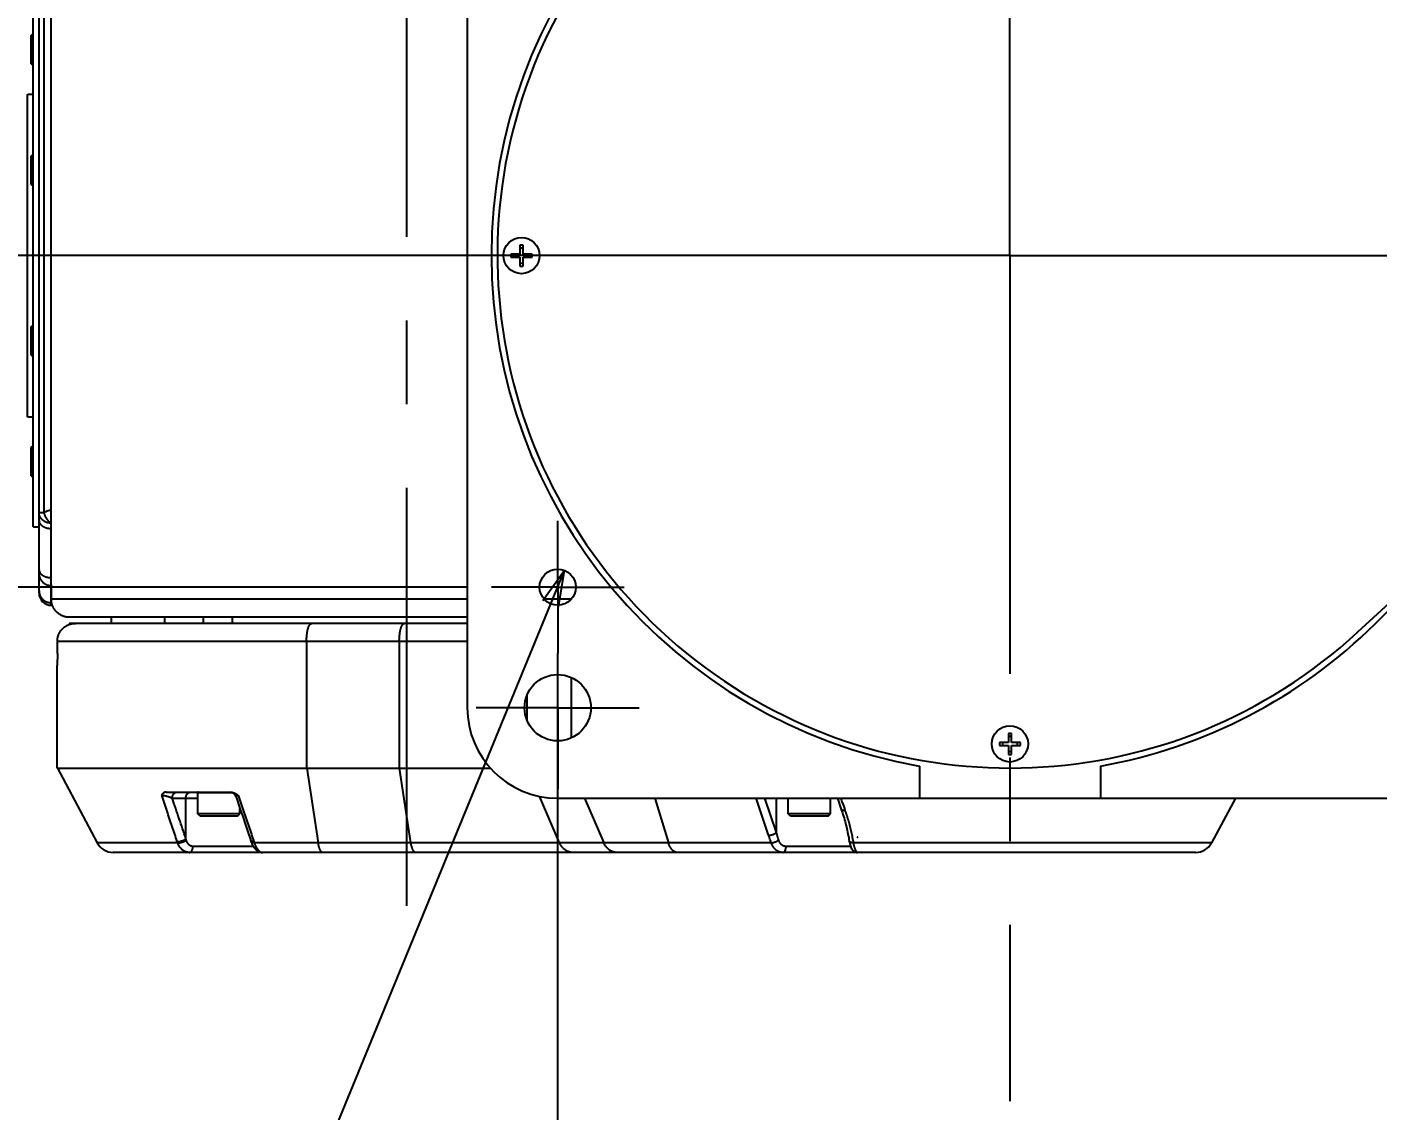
# Model space of a CAD drawing. Extents: x 0 to 3364, y 0 to 2376.
# Drawn here: x 1660.5 to 1884.6, y 272 to 451.8 of the extents above; entities that cross this region are included whole.
import ezdxf

# ---------------------------------------------------------------- set-up
doc = ezdxf.new("R2010")
doc.units = 0
doc.header["$LTSCALE"] = 185.02
doc.header["$PDMODE"] = 3
doc.header["$PDSIZE"] = 0.3125
doc.linetypes.add('CENTER', pattern=[0.6, 0.375, -0.075, 0.075, -0.075])
doc.layers.get('0').update_dxf_attribs({"linetype": 'CONTINUOUS'})
doc.layers.get('DEFPOINTS').update_dxf_attribs({"linetype": 'CONTINUOUS'})
doc.layers.add('95_ALL_DIM', color=7, linetype='CONTINUOUS')
doc.layers.add('DEFAULT_1', color=7, linetype='CENTER')
doc.styles.get("Standard").update_dxf_attribs({"font": 'txt', "width": 0.8})
doc.dimstyles.new('DIMSTYLE_1', dxfattribs={"dimtxt": 16, "dimasz": 6, "dimexe": 0.18, "dimexo": 0.0625, "dimgap": 0.09, "dimtad": 1, "dimdec": 3, "dimdsep": 46, "dimtxsty": 'Standard', "dimblk": 'OPEN', "dimblk1": 'OPEN', "dimblk2": 'OPEN', "dimcen": 0.09, "dimadec": 0, "dimazin": 0, "dimtp": 0.3, "dimtm": 0.3, "dimtfac": 1, "dimtdec": 3, "dimtofl": 0, "dimtmove": 0, "dimatfit": 3, "dimldrblk": 'OPEN', "dimfxl": 1, "dimtolj": 1, "dimarcsym": 0})
doc.dimstyles.new('DIMSTYLE_19', dxfattribs={"dimtxt": 16, "dimasz": 6, "dimexe": 0.18, "dimexo": 0.0625, "dimgap": 0.09, "dimtad": 1, "dimtih": 1, "dimtoh": 1, "dimdec": 3, "dimdsep": 46, "dimtxsty": 'Standard', "dimblk": 'OPEN', "dimblk1": 'OPEN', "dimblk2": 'OPEN', "dimcen": 0.09, "dimadec": 0, "dimazin": 0, "dimtp": 0.012, "dimtfac": 1, "dimtdec": 3, "dimtofl": 0, "dimtmove": 0, "dimatfit": 3, "dimldrblk": 'OPEN', "dimfxl": 1, "dimtolj": 1, "dimarcsym": 0})
doc.dimstyles.new('DIMSTYLE_7', dxfattribs={"dimtxt": 16, "dimasz": 6, "dimexe": 0.18, "dimexo": 0.0625, "dimgap": 0.09, "dimtad": 1, "dimdec": 3, "dimdsep": 46, "dimtxsty": 'Standard', "dimblk": 'OPEN', "dimblk1": 'OPEN', "dimblk2": 'OPEN', "dimcen": 0.09, "dimadec": 0, "dimazin": 0, "dimtol": 1, "dimtp": 0.05, "dimtm": 0.05, "dimtfac": 1, "dimtdec": 3, "dimtofl": 0, "dimtmove": 0, "dimatfit": 3, "dimldrblk": 'OPEN', "dimfxl": 1, "dimtolj": 1, "dimarcsym": 0})
doc.dimstyles.new('DIMSTYLE_8', dxfattribs={"dimtxt": 14, "dimasz": 6, "dimexe": 0.18, "dimexo": 0.0625, "dimgap": 0.09, "dimtad": 1, "dimdec": 3, "dimdsep": 46, "dimtxsty": 'Standard', "dimblk": 'OPEN', "dimblk1": 'OPEN', "dimblk2": 'OPEN', "dimcen": 0.09, "dimadec": 0, "dimazin": 0, "dimtol": 1, "dimtp": 0.05, "dimtm": 0.05, "dimtfac": 1, "dimtdec": 3, "dimtofl": 0, "dimtmove": 0, "dimatfit": 3, "dimldrblk": 'OPEN', "dimfxl": 1, "dimtolj": 1, "dimarcsym": 0})

# ---------------------------------------------------------------- blocks, each defined once
blk = doc.blocks.new('_OPEN')
at = {"color": 0, "linetype": 'ByBlock'}
for p, q in [((0, 0), (-1, 0.233)), ((-1, -0.233), (0, 0)), ((-1, 0), (0, 0))]:
    blk.add_line(p, q, dxfattribs=at)
blk = doc.blocks.new('*D42')
at = {"layer": '95_ALL_DIM', "color": 0, "transparency": 16777216}
for p, q in [((1748.52, 343.78), (1748.52, 234.66)), ((1823.52, 269.54), (1823.52, 234.66)), ((1754.52, 234.84), (1817.52, 234.84)), ((1823.52, 234.84), (2203.04, 234.84))]:
    blk.add_line(p, q, dxfattribs=at)
at = {"layer": 'DEFPOINTS', "color": 0, "transparency": 16777216}
for p in [(1748.52, 343.84), (1823.52, 269.6), (1748.52, 234.84)]:
    blk.add_point(p, dxfattribs=at)
at = {"layer": '95_ALL_DIM', "color": 0, "transparency": 16777216, "xscale": 6, "yscale": 6, "zscale": 6, "rotation": 180}
blk.add_blockref('_OPEN', (1748.52, 234.84), dxfattribs=at)
at = {"layer": '95_ALL_DIM', "color": 0, "transparency": 16777216, "xscale": 6, "yscale": 6, "zscale": 6}
blk.add_blockref('_OPEN', (1823.52, 234.84), dxfattribs=at)
at = {"layer": '95_ALL_DIM', "color": 0, "transparency": 16777216, "insert": (2016.28, 258.93), "char_height": 16, "attachment_point": 5}
blk.add_mtext('\\A1;75±0.05\\P(Tolerance is optimum for %%c6 H7)', dxfattribs=at)
blk = doc.blocks.new('*D43')
at = {"layer": '95_ALL_DIM', "color": 0, "transparency": 16777216}
for p, q in [((1358.02, 419.84), (1358.02, 425.84)), ((1819.46, 413.84), (1357.84, 413.84)), ((1733.46, 358.84), (1357.84, 358.84)), ((1358.02, 352.84), (1358.02, 346.84))]:
    blk.add_line(p, q, dxfattribs=at)
at = {"layer": 'DEFPOINTS', "color": 0, "transparency": 16777216}
for p in [(1358.02, 413.84), (1819.52, 413.84), (1733.52, 358.84)]:
    blk.add_point(p, dxfattribs=at)
at = {"layer": '95_ALL_DIM', "color": 0, "transparency": 16777216, "xscale": 6, "yscale": 6, "zscale": 6}
for p, rotation in [((1358.02, 413.84), 270), ((1358.02, 358.84), 90)]:
    blk.add_blockref('_OPEN', p, dxfattribs=dict(at, rotation=rotation))
at = {"layer": '95_ALL_DIM', "color": 0, "transparency": 16777216, "insert": (1350.93, 396.47), "char_height": 14, "attachment_point": 5, "rotation": 90}
blk.add_mtext('\\A1;55±0.05', dxfattribs=at)
blk = doc.blocks.new('*D45')
at = {"layer": '95_ALL_DIM', "color": 0, "transparency": 16777216}
for p, q in [((1731.46, 468.84), (1316.34, 468.84)), ((1316.52, 462.84), (1316.52, 364.84)), ((1733.46, 358.84), (1316.34, 358.84))]:
    blk.add_line(p, q, dxfattribs=at)
at = {"layer": 'DEFPOINTS', "color": 0, "transparency": 16777216}
for p in [(1731.52, 468.84), (1316.52, 358.84), (1733.52, 358.84)]:
    blk.add_point(p, dxfattribs=at)
at = {"layer": '95_ALL_DIM', "color": 0, "transparency": 16777216, "xscale": 6, "yscale": 6, "zscale": 6}
for p, rotation in [((1316.52, 468.84), 90), ((1316.52, 358.84), 270)]:
    blk.add_blockref('_OPEN', p, dxfattribs=dict(at, rotation=rotation))
at = {"layer": '95_ALL_DIM', "color": 0, "transparency": 16777216, "insert": (1308.43, 416.05), "char_height": 16, "attachment_point": 5, "rotation": 90}
blk.add_mtext('\\A1;110', dxfattribs=at)
blk = doc.blocks.new('*D77')
at = {"layer": '95_ALL_DIM', "color": 0, "transparency": 16777216}
for p, q in [((1702.55, 246.84), (1747.38, 356.07)), ((1617.89, 246.84), (1702.55, 246.84))]:
    blk.add_line(p, q, dxfattribs=at)
at = {"layer": 'DEFPOINTS', "color": 0, "transparency": 16777216}
for p in [(1749.66, 361.62), (1747.38, 356.07)]:
    blk.add_point(p, dxfattribs=at)
at = {"layer": '95_ALL_DIM', "color": 0, "transparency": 16777216, "xscale": 6, "yscale": 6, "zscale": 6, "rotation": 67.68281805425562}
blk.add_blockref('_OPEN', (1749.66, 361.62), dxfattribs=at)
at = {"layer": '95_ALL_DIM', "color": 0, "transparency": 16777216, "insert": (1641.36, 254.93), "char_height": 16, "attachment_point": 5}
blk.add_mtext('\\A1;%%c6H7', dxfattribs=at)

msp = doc.modelspace()

# ---------------------------------------------------------------- linework, layer by layer
for p, q in [((1733.5239, 488.8432), (1733.5239, 338.8432)), ((1664.5239, 355.8432), (1664.5239, 471.2581)), ((1662.5239, 357.8432), (1662.5239, 469.8432)), ((1661.5239, 368.8432), (1661.5239, 458.8432)), ((1663.3023, 456.4755), (1663.3023, 371.2109)), ((1661.2239, 450.3768), (1661.5239, 450.6768)), ((1661.2239, 445.6768), (1661.2239, 450.3768)), ((1661.2239, 445.6768), (1661.5239, 445.3768)), ((1660.5239, 440.5932), (1660.5239, 387.0932)), ((1661.2239, 430.3525), (1661.5239, 430.6525)), ((1661.2239, 425.6525), (1661.2239, 430.3525)), ((1661.2239, 425.6525), (1661.5239, 425.3525)), ((1742.7739, 415.5932), (1742.2739, 415.5932)), ((1742.2739, 415.5932), (1742.2739, 414.0932)), ((1742.7739, 414.0932), (1742.7739, 415.5932)), ((1742.2739, 414.0932), (1740.7739, 414.0932)), ((1740.7739, 414.0932), (1740.7739, 413.5932)), ((1740.7739, 413.5932), (1742.2739, 413.5932)), ((1742.2739, 413.5932), (1742.2739, 412.0932)), ((1744.2739, 414.0932), (1742.7739, 414.0932)), ((1742.7739, 413.5932), (1744.2739, 413.5932)), ((1742.7739, 412.0932), (1742.7739, 413.5932)), ((1744.2739, 413.5932), (1744.2739, 414.0932)), ((1742.2739, 412.0932), (1742.7739, 412.0932)), ((1661.2239, 402.0339), (1661.5239, 402.3339)), ((1661.2239, 397.3339), (1661.2239, 402.0339)), ((1884.0838, 352.7818), (1934.8339, 403.1151)), ((1661.2239, 397.3339), (1661.5239, 397.0339)), ((1661.2239, 382.0097), (1661.5239, 382.3097)), ((1661.2239, 377.3097), (1661.2239, 382.0097)), ((1661.2239, 377.3097), (1661.5239, 377.0097)), ((1662.5239, 371.2109), (1663.3023, 371.2109)), ((1881.2178, 351.422), (1903.1761, 371.7173)), ((1661.5239, 368.8432), (1662.5239, 368.8432)), ((1664.5365, 360.4292), (1664.5239, 360.4292)), ((1664.5572, 359.1146), (1664.5239, 359.1146)), ((1664.5578, 356.8432), (1664.5578, 358.8432)), ((1664.6144, 356.264), (1664.5239, 356.264)), ((1733.5239, 356.8432), (1664.5578, 356.8432)), ((1750.7598, 356.8432), (1746.288, 356.8432)), ((1664.7296, 355.8432), (1664.5239, 355.8432)), ((1733.5239, 353.8432), (1667.5239, 353.8432)), ((1667.5239, 352.8432), (1667.5239, 352.6588)), ((1733.5239, 352.8432), (1667.5239, 352.8432)), ((1674.5239, 352.8432), (1674.5239, 353.8432)), ((1683.3107, 353.8432), (1683.3107, 352.8432)), ((1689.7371, 353.8432), (1689.7371, 352.8432)), ((1694.5239, 353.8432), (1694.5239, 352.8432)), ((1733.5239, 349.8432), (1665.5584, 349.8432)), ((1665.5584, 347.8432), (1665.5584, 349.8432)), ((1706.8767, 349.8432), (1706.8767, 328.8432)), ((1722.2598, 349.8432), (1722.2598, 328.8432)), ((1665.5239, 328.8432), (1665.5239, 345.8432)), ((1750.7378, 343.8778), (1750.7378, 333.8087)), ((1743.4163, 340.8829), (1743.4163, 336.8035)), ((1823.7739, 334.5932), (1823.2739, 334.5932)), ((1823.2739, 334.5932), (1823.2739, 333.0932)), ((1823.7739, 333.0932), (1823.7739, 334.5932)), ((1823.2739, 333.0932), (1821.7739, 333.0932)), ((1821.7739, 333.0932), (1821.7739, 332.5932)), ((1821.7739, 332.5932), (1823.2739, 332.5932)), ((1823.2739, 332.5932), (1823.2739, 331.0932)), ((1825.2739, 333.0932), (1823.7739, 333.0932)), ((1823.7739, 332.5932), (1825.2739, 332.5932)), ((1823.7739, 331.0932), (1823.7739, 332.5932)), ((1825.2739, 332.5932), (1825.2739, 333.0932)), ((1823.2739, 331.0932), (1823.7739, 331.0932)), ((1665.5239, 328.8432), (1737.3439, 328.8432)), ((1665.5678, 328.8432), (1672.1655, 316.4348)), ((1706.9206, 328.8432), (1708.8143, 316.4348)), ((1724.1974, 316.4348), (1722.3037, 328.8432)), ((1808.5239, 329.1615), (1808.5239, 323.8432)), ((1838.5239, 329.1615), (1838.5239, 323.8432)), ((1683.5946, 324.8432), (1694.2567, 324.8432)), ((1684.6085, 323.8432), (1688.8331, 323.8432)), ((1686.867, 317.1235), (1686.867, 323.8432)), ((1694.6476, 324.7432), (1688.8331, 324.7432)), ((1688.8331, 321.2432), (1688.8331, 324.7432)), ((1748.8435, 316.4348), (1745.4952, 324.1525)), ((1748.5239, 323.8432), (1898.5239, 323.8432)), ((1752.9509, 323.8432), (1756.165, 316.4348)), ((1764.6416, 323.8432), (1766.8829, 316.4348)), ((1783.5047, 317.6828), (1781.4535, 323.8432)), ((1784.7879, 318.1523), (1782.8931, 323.8432)), ((1784.7879, 318.1523), (1784.7879, 323.8432)), ((1786.754, 321.2432), (1786.754, 323.8432)), ((1793.754, 321.2432), (1793.754, 323.8432)), ((1794.9062, 323.8432), (1795.5561, 321.9661)), ((1860.9093, 323.8432), (1856.9701, 316.4348)), ((1695.8331, 321.2432), (1688.8331, 321.2432)), ((1689.2331, 320.8432), (1688.8331, 321.2432)), ((1695.4331, 320.8432), (1689.2331, 320.8432)), ((1695.4331, 320.8432), (1695.8331, 321.2432)), ((1695.8331, 321.2432), (1695.8331, 322.1569)), ((1793.754, 321.2432), (1786.754, 321.2432)), ((1787.154, 320.8432), (1786.754, 321.2432)), ((1793.354, 320.8432), (1787.154, 320.8432)), ((1793.354, 320.8432), (1793.754, 321.2432)), ((1685.5067, 316.4348), (1672.1655, 316.4348)), ((1697.6322, 316.8047), (1697.7173, 316.5494)), ((1783.9432, 316.4348), (1698.2176, 316.4348)), ((1856.9701, 316.4348), (1797.5409, 316.4348)), ((1798.2766, 317.3432), (1798.1972, 317.3432)), ((1798.2643, 317.3937), (1798.2643, 317.3432)), ((1854.3213, 314.8432), (1674.8143, 314.8432)), ((1698.0497, 315.8432), (1688.0413, 315.8432)), ((1797.1019, 315.8432), (1786.3992, 315.8432))]:
    msp.add_line(p, q)
for points in [[(1695.1598, 324.1615), (1695.3531, 323.5858), (1695.9464, 321.8194)], [(1695.9464, 321.8194), (1696.2375, 320.9532), (1696.8083, 319.2547)], [(1795.5561, 321.9661), (1795.6473, 321.6992), (1795.7407, 321.4169), (1795.8317, 321.1333), (1795.9202, 320.8483), (1796.0061, 320.5619), (1796.0895, 320.2743), (1796.1703, 319.9854), (1796.2485, 319.6952), (1796.3241, 319.4038), (1796.397, 319.1111), (1796.4673, 318.8173), (1796.5349, 318.5224), (1796.5998, 318.2263), (1796.6619, 317.9291), (1796.7213, 317.6308), (1796.7778, 317.3315), (1796.8315, 317.0311)], [(1696.8083, 319.2547), (1697.0882, 318.4224), (1697.6322, 316.8047)], [(1697.7173, 316.5494), (1697.737, 316.4935), (1697.7574, 316.438), (1697.7787, 316.3832), (1697.8007, 316.3289), (1697.8236, 316.2752), (1697.8472, 316.2222), (1697.8716, 316.1697), (1697.8967, 316.1178), (1697.9227, 316.0665), (1697.9494, 316.0159), (1697.9769, 315.966), (1698.0052, 315.9167), (1698.0342, 315.868), (1698.0641, 315.8201), (1698.0947, 315.7729), (1698.1262, 315.7264), (1698.1585, 315.6806), (1698.1917, 315.6354), (1698.2257, 315.5911), (1698.2603, 315.5478), (1698.2954, 315.5058), (1698.3312, 315.4648), (1698.3671, 315.4254), (1698.4031, 315.3877), (1698.4393, 315.3515), (1698.4756, 315.3167), (1698.512, 315.2833), (1698.5486, 315.2513), (1698.5854, 315.2206), (1698.6224, 315.1912), (1698.6595, 315.1631), (1698.6968, 315.1362), (1698.7344, 315.1106), (1698.7721, 315.0862), (1698.81, 315.063), (1698.848, 315.041), (1698.8861, 315.0203), (1698.9242, 315.0007), (1698.9623, 314.9824), (1699.0005, 314.9654), (1699.0385, 314.9495), (1699.0765, 314.9348), (1699.1143, 314.9213), (1699.1519, 314.909), (1699.1893, 314.8978), (1699.2265, 314.8878), (1699.2636, 314.8788), (1699.3006, 314.8708), (1699.3374, 314.8639), (1699.3742, 314.858), (1699.4108, 314.8531), (1699.4474, 314.8492), (1699.484, 314.8463), (1699.5206, 314.8443), (1699.5572, 314.8433), (1699.5756, 314.8432)], [(1796.8315, 317.0311), (1796.8865, 316.7044), (1796.8952, 316.6547), (1796.904, 316.6063), (1796.9129, 316.5594), (1796.9219, 316.5138), (1796.931, 316.4695), (1796.9402, 316.4265), (1796.9494, 316.3848), (1796.9587, 316.3443), (1796.968, 316.3049), (1796.9773, 316.2668), (1796.9866, 316.2297), (1796.9959, 316.1937), (1797.0052, 316.1588), (1797.0144, 316.1249), (1797.0236, 316.0919), (1797.0328, 316.0599), (1797.042, 316.0289), (1797.0511, 315.9987), (1797.0602, 315.9694), (1797.0692, 315.9409), (1797.0782, 315.9133), (1797.0871, 315.8864), (1797.0959, 315.8604), (1797.1047, 315.835), (1797.1134, 315.8104), (1797.1221, 315.7865), (1797.1307, 315.7633), (1797.1393, 315.7407), (1797.1478, 315.7188), (1797.1562, 315.6974), (1797.1646, 315.6766), (1797.1729, 315.6565), (1797.1812, 315.6368), (1797.1895, 315.6177), (1797.1977, 315.599), (1797.2059, 315.5809), (1797.214, 315.5632), (1797.2222, 315.5458), (1797.2303, 315.5289), (1797.2385, 315.5123), (1797.2467, 315.496), (1797.255, 315.48), (1797.2633, 315.4642), (1797.2717, 315.4487), (1797.2802, 315.4334), (1797.2888, 315.4182), (1797.2975, 315.4033), (1797.3063, 315.3885), (1797.3153, 315.3739), (1797.3243, 315.3595), (1797.3335, 315.3453), (1797.3429, 315.3311), (1797.3524, 315.3172), (1797.3621, 315.3034), (1797.3719, 315.2897), (1797.3819, 315.2762), (1797.3921, 315.2628), (1797.4025, 315.2495), (1797.4132, 315.2362), (1797.4242, 315.223), (1797.4354, 315.2099), (1797.4471, 315.1966), (1797.4592, 315.1833), (1797.4719, 315.1698), (1797.4852, 315.1561), (1797.4993, 315.1421), (1797.514, 315.1279), (1797.5295, 315.1137), (1797.5457, 315.0993), (1797.5627, 315.0848), (1797.5804, 315.0704), (1797.5987, 315.056), (1797.6179, 315.0417), (1797.6376, 315.0277), (1797.658, 315.0139), (1797.6791, 315.0003), (1797.7007, 314.9871), (1797.7229, 314.9744), (1797.7456, 314.962), (1797.7688, 314.9501), (1797.7925, 314.9387), (1797.8167, 314.9279), (1797.8413, 314.9176), (1797.8663, 314.9079), (1797.8917, 314.8987), (1797.9174, 314.8903), (1797.9435, 314.8825), (1797.9698, 314.8753), (1797.9963, 314.8689), (1798.023, 314.8632), (1798.0499, 314.8581), (1798.0769, 314.8538), (1798.1041, 314.8503), (1798.1313, 314.8474), (1798.1585, 314.8453), (1798.1857, 314.8439), (1798.2128, 314.8433), (1798.2235, 314.8432)]]:
    msp.add_lwpolyline(points)
for centre, radius in [((1742.5239, 413.8432), 3), ((1748.5239, 358.8432), 3), ((1748.5239, 338.8432), 5.5), ((1823.5239, 332.8432), 3)]:
    msp.add_circle(centre, radius)
for centre, radius, start, end in [((1823.5239, 413.8432), 86, 100.044826, 259.955174), ((1823.5239, 413.8432), 85, 71.253809, 312.746191), ((1661.0239, 439.5932), 1, 60, 120), ((1742.5239, 413.8432), 1.25, 78.462567, 101.537433), ((1742.5239, 413.8432), 1.25, 168.462193, 191.537807), ((1742.5239, 413.8432), 1.25, 258.462567, 281.537433), ((1742.5239, 413.8432), 1.25, 348.462193, 11.537807), ((1661.0239, 388.0932), 1, 240, 300), ((1664.5239, 357.8432), 2, 180, 270), ((1823.5239, 413.8432), 86, 280.044826, 314.763762), ((1748.5239, 338.8432), 15, 180, 270), ((1823.5239, 332.8432), 1.25, 78.462567, 101.537433), ((1823.5239, 332.8432), 1.25, 168.462193, 191.537807), ((1823.5239, 332.8432), 1.25, 258.462567, 281.537433), ((1823.5239, 332.8432), 1.25, 348.462193, 11.537807), ((1688.9331, 324.7432), 0.1, 90, 180), ((1694.2118, 323.8432), 1, 18.561396, 88.478238), ((1674.8143, 317.8432), 3, 208, 270), ((1854.3213, 317.8432), 3, 270, 332)]:
    msp.add_arc(centre, radius, start, end)
for points, start_tangent, end_tangent in [([(1664.5239, 369.4662), (1664.3931, 369.4699), (1664.2629, 369.4811), (1664.1337, 369.4997), (1664.0063, 369.5256), (1663.881, 369.5588), (1663.7585, 369.599), (1663.6393, 369.6461), (1663.5239, 369.6999), (1663.4128, 369.7602), (1663.3064, 369.8267), (1663.2052, 369.8991), (1663.1097, 369.9772), (1663.0202, 370.0605), (1662.9372, 370.1488), (1662.861, 370.2416), (1662.7919, 370.3385), (1662.7302, 370.4392), (1662.6761, 370.5432), (1662.63, 370.6501), (1662.5921, 370.7593), (1662.5623, 370.8705), (1662.541, 370.9832), (1662.5282, 371.0968), (1662.5239, 371.2109)], (-1, 0), (0, 1)), ([(1662.5239, 369.89), (1662.5282, 369.8047), (1662.541, 369.7198), (1662.5623, 369.6356), (1662.5921, 369.5524), (1662.63, 369.4707), (1662.6761, 369.3909), (1662.7302, 369.3131), (1662.7919, 369.2378), (1662.861, 369.1653), (1662.9372, 369.096), (1663.0202, 369.03), (1663.1097, 368.9677), (1663.2052, 368.9093), (1663.3064, 368.8552), (1663.4128, 368.8054), (1663.5239, 368.7604), (1663.6393, 368.7201), (1663.7585, 368.6849), (1663.881, 368.6548), (1664.0063, 368.63), (1664.1337, 368.6107), (1664.2629, 368.5968), (1664.3931, 368.5884), (1664.5239, 368.5856)], (0, -1), (1, 0)), ([(1664.5239, 371.6368), (1664.4196, 371.6079), (1664.0315, 371.4886), (1663.6588, 371.3558), (1663.3023, 371.2109)], (-0.96510632, -0.26185836), (-0.91790706, -0.39679545)), ([(1663.3023, 371.2109), (1663.3406, 371.0804), (1663.3845, 370.9505), (1663.4338, 370.8219), (1663.4883, 370.6951), (1663.5478, 370.5708), (1663.6119, 370.4495), (1663.6804, 370.3318), (1663.7528, 370.2184), (1663.829, 370.1096), (1663.9084, 370.0061), (1663.9908, 369.9084), (1664.0757, 369.8168), (1664.1628, 369.7319), (1664.2515, 369.654), (1664.3416, 369.5836), (1664.4325, 369.5208), (1664.5239, 369.4662)], (0.26157402, -0.96518342), (0.87517338, -0.48380941)), ([(1662.5239, 361.7337), (1662.5282, 361.6483), (1662.541, 361.5634), (1662.5623, 361.4792), (1662.5921, 361.396), (1662.63, 361.3144), (1662.6761, 361.2345), (1662.7302, 361.1567), (1662.7919, 361.0814), (1662.861, 361.009), (1662.9372, 360.9396), (1663.0202, 360.8736), (1663.1097, 360.8113), (1663.2052, 360.7529), (1663.3064, 360.6988), (1663.4128, 360.6491), (1663.5239, 360.604), (1663.6393, 360.5637), (1663.7585, 360.5285), (1663.881, 360.4984), (1664.0063, 360.4737), (1664.1337, 360.4543), (1664.2629, 360.4404), (1664.3931, 360.432), (1664.5239, 360.4292)], (0, -1), (1, 0)), ([(1662.5239, 361.0764), (1662.5282, 360.9481), (1662.541, 360.8203), (1662.5623, 360.6936), (1662.5921, 360.5686), (1662.63, 360.4458), (1662.6761, 360.3256), (1662.7302, 360.2087), (1662.7919, 360.0955), (1662.861, 359.9865), (1662.9372, 359.8821), (1663.0202, 359.7829), (1663.1097, 359.6892), (1663.2052, 359.6014), (1663.3064, 359.52), (1663.4128, 359.4452), (1663.5239, 359.3774), (1663.6393, 359.3169), (1663.7585, 359.2639), (1663.881, 359.2187), (1664.0063, 359.1815), (1664.1337, 359.1523), (1664.2629, 359.1314), (1664.3931, 359.1188), (1664.5239, 359.1146)], (0, -1), (1, 0)), ([(1662.5239, 358.2258), (1662.5282, 358.0975), (1662.541, 357.9697), (1662.5623, 357.8431), (1662.5921, 357.7181), (1662.63, 357.5952), (1662.6761, 357.4751), (1662.7302, 357.3581), (1662.7919, 357.2449), (1662.861, 357.1359), (1662.9372, 357.0316), (1663.0202, 356.9323), (1663.1097, 356.8386), (1663.2052, 356.7509), (1663.3064, 356.6694), (1663.4128, 356.5947), (1663.5239, 356.5269), (1663.6393, 356.4664), (1663.7585, 356.4134), (1663.881, 356.3682), (1664.0063, 356.3309), (1664.1337, 356.3017), (1664.2629, 356.2808), (1664.3931, 356.2682), (1664.5239, 356.264)], (0, -1), (1, 0)), ([(1667.5239, 353.8434), (1667.3626, 353.8497), (1667.2015, 353.8646), (1667.0416, 353.8882), (1666.8834, 353.9203), (1666.7272, 353.9609), (1666.5735, 354.0097), (1666.4226, 354.0668), (1666.275, 354.1318), (1666.1311, 354.2047), (1665.9913, 354.2852), (1665.8561, 354.3731), (1665.7258, 354.4681), (1665.6008, 354.5699), (1665.4815, 354.6784), (1665.3682, 354.793), (1665.2611, 354.9136), (1665.1608, 355.0397), (1665.0673, 355.1711), (1664.9811, 355.3072), (1664.9023, 355.4479), (1664.8311, 355.5924), (1664.7679, 355.7407), (1664.7127, 355.8921), (1664.6657, 356.0462), (1664.627, 356.2026), (1664.5968, 356.3611), (1664.5752, 356.5211), (1664.5621, 356.6821), (1664.5578, 356.8432)], (-0.99992927, 0.01189339), (0, 1)), ([(1665.5584, 349.8432), (1665.5634, 350.0171), (1665.5786, 350.1904), (1665.6037, 350.3625), (1665.6388, 350.533), (1665.6837, 350.701), (1665.7383, 350.8663), (1665.8024, 351.028), (1665.8758, 351.1858), (1665.9582, 351.3391), (1666.0494, 351.4874), (1666.149, 351.6301), (1666.2567, 351.7668), (1666.3722, 351.8971), (1666.495, 352.0204), (1666.6249, 352.1365), (1666.7612, 352.2447), (1666.9036, 352.345), (1667.0516, 352.4368), (1667.2046, 352.5199), (1667.3623, 352.594), (1667.5239, 352.6588)], (0, 1), (0.93858779, 0.34504053)), ([(1667.5239, 352.6588), (1667.6671, 352.7073), (1667.8124, 352.7486), (1667.9597, 352.7826), (1668.1085, 352.8091), (1668.2584, 352.828), (1668.4092, 352.8394), (1668.5603, 352.8432)], (0.93858779, 0.34504053), (1, 0)), ([(1706.8767, 349.8432), (1706.8782, 350.0177), (1706.8825, 350.1915), (1706.8898, 350.3642), (1706.8999, 350.5351), (1706.9129, 350.7036), (1706.9286, 350.8693), (1706.9471, 351.0315), (1706.9683, 351.1896), (1706.9921, 351.3432), (1707.0184, 351.4918), (1707.0471, 351.6347), (1707.0782, 351.7716), (1707.1114, 351.9019), (1707.1469, 352.0253), (1707.1843, 352.1414), (1707.2236, 352.2496), (1707.2646, 352.3497), (1707.3072, 352.4413), (1707.3513, 352.5241), (1707.3967, 352.5979), (1707.4433, 352.6623), (1707.4908, 352.7172), (1707.5392, 352.7624), (1707.5882, 352.7976), (1707.6378, 352.8229), (1707.6877, 352.8381), (1707.7378, 352.8432)], (0, 1), (1, 0)), ([(1722.2598, 349.8432), (1722.2613, 350.0177), (1722.2657, 350.1915), (1722.2729, 350.3642), (1722.283, 350.5351), (1722.296, 350.7036), (1722.3118, 350.8693), (1722.3303, 351.0315), (1722.3514, 351.1896), (1722.3752, 351.3432), (1722.4015, 351.4918), (1722.4302, 351.6347), (1722.4613, 351.7716), (1722.4946, 351.9019), (1722.53, 352.0253), (1722.5674, 352.1414), (1722.6067, 352.2496), (1722.6477, 352.3497), (1722.6904, 352.4413), (1722.7345, 352.5241), (1722.7798, 352.5979), (1722.8264, 352.6623), (1722.8739, 352.7172), (1722.9223, 352.7624), (1722.9714, 352.7976), (1723.0209, 352.8229), (1723.0708, 352.8381), (1723.1209, 352.8432)], (0, 1), (1, 0)), ([(1683.5946, 324.8432), (1683.5163, 324.8398), (1683.4402, 324.8295), (1683.3669, 324.8123), (1683.2963, 324.7879), (1683.2291, 324.7564), (1683.1656, 324.7177), (1683.106, 324.6717), (1683.05, 324.6177), (1682.9978, 324.5555), (1682.9498, 324.4846), (1682.9059, 324.4041), (1682.8657, 324.3132)], (-1, 0), (-0.36489671, -0.93104801)), ([(1685.4325, 316.6541), (1684.5982, 319.1425), (1683.743, 321.6942), (1682.8657, 324.3132)], (-0.31797668, 0.94809853), (-0.31756576, 0.94823625)), ([(1682.8659, 324.3127), (1682.907, 324.3155), (1682.9515, 324.3166), (1682.9994, 324.3161), (1683.0506, 324.3138), (1683.1049, 324.3098), (1683.1623, 324.304), (1683.2225, 324.2964), (1683.2855, 324.2871), (1683.3511, 324.2759), (1683.4191, 324.263), (1683.4894, 324.2482), (1683.5617, 324.2317), (1683.6358, 324.2134), (1683.7116, 324.1933), (1683.7886, 324.1714), (1683.8667, 324.1479), (1683.9453, 324.1227), (1684.0242, 324.0961), (1684.1029, 324.0679), (1684.181, 324.0385), (1684.2579, 324.0078), (1684.3333, 323.9762), (1684.4064, 323.9437), (1684.477, 323.9106), (1684.5445, 323.877), (1684.6085, 323.8432)], (0.99572666, 0.09234939), (0.87793051, -0.47878807)), ([(1684.6085, 323.8432), (1684.6112, 323.9258), (1684.6192, 324.0078), (1684.6324, 324.0887), (1684.6508, 324.1679), (1684.6743, 324.2449), (1684.7026, 324.3192), (1684.7357, 324.3902), (1684.7732, 324.4574), (1684.8149, 324.5205), (1684.8605, 324.5789), (1684.9098, 324.6324), (1684.9623, 324.6804), (1685.0177, 324.7227), (1685.0757, 324.759), (1685.1358, 324.789), (1685.1977, 324.8126), (1685.2608, 324.8296), (1685.3249, 324.8398), (1685.3894, 324.8432)], (0, 1), (1, 0)), ([(1686.867, 317.1235), (1685.7561, 320.4273), (1684.6085, 323.8432)], (-0.31882635, 0.94781315), (-0.31835996, 0.9479699)), ([(1686.867, 323.8432), (1686.8696, 323.9258), (1686.8776, 324.0078), (1686.8909, 324.0887), (1686.9093, 324.1679), (1686.9328, 324.2449), (1686.9611, 324.3192), (1686.9941, 324.3902), (1687.0316, 324.4574), (1687.0733, 324.5205), (1687.119, 324.5789), (1687.1682, 324.6324), (1687.2208, 324.6804), (1687.2762, 324.7227), (1687.3342, 324.759), (1687.3943, 324.789), (1687.4562, 324.8126), (1687.5193, 324.8296), (1687.5834, 324.8398), (1687.6479, 324.8432)], (0, 1), (1, 0)), ([(1694.2567, 324.8432), (1694.3549, 324.8398), (1694.4558, 324.8295), (1694.5588, 324.8122), (1694.6639, 324.7879), (1694.7707, 324.7564), (1694.8786, 324.7177), (1694.9874, 324.6717), (1695.0977, 324.618), (1695.2099, 324.5559), (1695.3245, 324.4847), (1695.4416, 324.4038), (1695.5614, 324.3127)], (1, 0.00000085), (0.78308781, -0.62191115)), ([(1695.1598, 324.1615), (1695.1569, 324.1714), (1695.1538, 324.1933), (1695.1559, 324.2134), (1695.1628, 324.2317), (1695.1744, 324.2482), (1695.1906, 324.263), (1695.2111, 324.2759), (1695.2359, 324.2871), (1695.2646, 324.2964), (1695.2971, 324.304), (1695.3332, 324.3098), (1695.3727, 324.3138), (1695.4155, 324.3161), (1695.4614, 324.3166), (1695.5101, 324.3155), (1695.5614, 324.3127)], (-0.3182903, 0.94799329), (0.99762922, -0.06881823)), ([(1695.5614, 324.3127), (1696.4439, 321.694), (1697.3044, 319.1425), (1698.1443, 316.6541)], (0.31923521, -0.94767551), (0.31992428, -0.94744311)), ([(1795.4643, 323.8432), (1795.7382, 323.0578), (1796.1689, 321.8241)], (0.3291357, -0.94428263), (0.3298469, -0.94403444)), ([(1796.1689, 321.8241), (1796.096, 321.8156), (1796.0259, 321.8104), (1795.9591, 321.8085), (1795.896, 321.8099), (1795.8371, 321.8147), (1795.7827, 321.8228), (1795.7333, 321.8341), (1795.6891, 321.8485), (1795.6505, 321.8661), (1795.6178, 321.8865), (1795.5912, 321.9098), (1795.5708, 321.9357), (1795.5568, 321.9641), (1795.5561, 321.9661)], (-0.99077838, -0.13549246), (-0.32725873, 0.94493477)), ([(1796.1689, 321.8241), (1796.458, 320.957), (1796.7253, 320.0712), (1796.969, 319.1707), (1797.1875, 318.2594), (1797.3788, 317.344), (1797.5409, 316.4348)], (0.32984717, -0.94403434), (0.16093269, -0.98696538)), ([(1783.5047, 317.6828), (1783.5746, 317.6869), (1783.6475, 317.6942), (1783.7229, 317.7048), (1783.8004, 317.7185), (1783.8793, 317.7352), (1783.9591, 317.7549), (1784.0392, 317.7774), (1784.1191, 317.8025), (1784.1982, 317.83), (1784.276, 317.8599), (1784.3519, 317.8918), (1784.4253, 317.9255), (1784.4959, 317.9608), (1784.5629, 317.9974), (1784.6261, 318.0352), (1784.6849, 318.0738), (1784.739, 318.1129), (1784.7879, 318.1523)], (0.9993723, 0.03542615), (0.76073366, 0.64906417)), ([(1785.1716, 316.9043), (1785.0393, 317.32), (1784.9114, 317.736), (1784.7879, 318.1523)], (-0.30796568, 0.95139747), (-0.27971031, 0.96008445)), ([(1685.4325, 316.6541), (1685.4914, 316.6502), (1685.5542, 316.6495), (1685.6205, 316.652), (1685.6899, 316.6576), (1685.7619, 316.6663), (1685.8361, 316.678), (1685.912, 316.6926), (1685.989, 316.7102), (1686.0666, 316.7304), (1686.1444, 316.7533), (1686.2218, 316.7786), (1686.2982, 316.8062), (1686.3733, 316.836), (1686.4465, 316.8676), (1686.5173, 316.9009), (1686.5852, 316.9357), (1686.6498, 316.9718), (1686.7107, 317.0088), (1686.7674, 317.0466), (1686.8196, 317.0849), (1686.867, 317.1235)], (0.99552205, -0.0945296), (0.75744468, 0.65289934)), ([(1685.5067, 316.4348), (1685.4818, 316.508), (1685.4571, 316.5811), (1685.4325, 316.6541)], (-0.32265221, 0.94651759), (-0.31797667, 0.94809854)), ([(1685.5067, 316.4348), (1685.5679, 316.4314), (1685.6334, 316.4314), (1685.7027, 316.4348), (1685.7753, 316.4416), (1685.8506, 316.4517), (1685.9282, 316.4651), (1686.0075, 316.4817), (1686.0879, 316.5013), (1686.1688, 316.5238), (1686.2496, 316.549), (1686.3298, 316.5768), (1686.4088, 316.607), (1686.4859, 316.6393), (1686.5608, 316.6735), (1686.6327, 316.7093), (1686.7013, 316.7466), (1686.7659, 316.785), (1686.8262, 316.8243), (1686.8817, 316.8641), (1686.932, 316.9043)], (0.99627586, -0.08622305), (0.76396574, 0.6452568)), ([(1687.4281, 314.8432), (1687.2898, 314.8486), (1687.1531, 314.8646), (1687.0185, 314.8914), (1686.8865, 314.9286), (1686.7575, 314.9764), (1686.6318, 315.0344), (1686.5099, 315.1026), (1686.392, 315.1808), (1686.2786, 315.2686), (1686.1699, 315.3659), (1686.0663, 315.4723), (1685.9681, 315.5874), (1685.8757, 315.7108), (1685.7891, 315.842), (1685.7088, 315.9806), (1685.6348, 316.126), (1685.5674, 316.2776), (1685.5067, 316.4348)], (-1, 0.00000388), (-0.33746302, 0.94133879)), ([(1686.932, 316.9043), (1686.9102, 316.9775), (1686.8885, 317.0506), (1686.867, 317.1235)], (-0.2865277, 0.95807196), (-0.28235678, 0.95930946)), ([(1688.0413, 315.8432), (1687.9589, 315.8468), (1687.878, 315.8575), (1687.7986, 315.8753), (1687.7211, 315.9002), (1687.6456, 315.932), (1687.5724, 315.9707), (1687.5017, 316.0161), (1687.4336, 316.0682), (1687.3684, 316.1268), (1687.3061, 316.1917), (1687.2471, 316.2626), (1687.1913, 316.3393), (1687.1389, 316.4216), (1687.0901, 316.5091), (1687.0449, 316.6015), (1687.0035, 316.6984), (1686.9658, 316.7995), (1686.932, 316.9043)], (-1, 0.00000613), (-0.28652845, 0.95807173)), ([(1698.1443, 316.6541), (1698.0766, 316.6502), (1698.0122, 316.6495), (1697.9516, 316.652), (1697.8951, 316.6576), (1697.8432, 316.6663), (1697.7962, 316.678), (1697.7544, 316.6926), (1697.7181, 316.7102), (1697.6874, 316.7304), (1697.6627, 316.7533), (1697.6441, 316.7786), (1697.6322, 316.8047)], (-0.99698637, -0.07757697), (-0.31898165, 0.94776089)), ([(1698.2176, 316.4348), (1698.1469, 316.4314), (1698.0798, 316.4314), (1698.0169, 316.4348), (1697.9585, 316.4416), (1697.9052, 316.4517), (1697.8573, 316.4651), (1697.8151, 316.4817), (1697.7789, 316.5013), (1697.749, 316.5238), (1697.7256, 316.549), (1697.7089, 316.5768), (1697.7032, 316.5914)], (-0.99752389, -0.07032848), (-0.31286942, 0.94979615)), ([(1698.1443, 316.6541), (1698.1688, 316.5811), (1698.1933, 316.508), (1698.2176, 316.4348)], (0.31992427, -0.94744312), (0.31388833, -0.94945991)), ([(1698.2176, 316.4348), (1698.2693, 316.2776), (1698.326, 316.126), (1698.3873, 315.9806), (1698.4527, 315.842), (1698.522, 315.7108), (1698.5946, 315.5874), (1698.6701, 315.4723), (1698.7482, 315.3659), (1698.8282, 315.2686), (1698.91, 315.1808), (1698.9929, 315.1026), (1699.0766, 315.0344), (1699.1608, 314.9764), (1699.245, 314.9286), (1699.3289, 314.8913), (1699.4122, 314.8646), (1699.4945, 314.8486), (1699.5756, 314.8432)], (0.29418472, -0.95574858), (1, -0.00000224)), ([(1709.5746, 314.8432), (1709.5228, 314.8486), (1709.4713, 314.8649), (1709.4201, 314.8919), (1709.3695, 314.9295), (1709.3196, 314.9777), (1709.2707, 315.0363), (1709.2228, 315.105), (1709.1762, 315.1835), (1709.1311, 315.2717), (1709.0875, 315.3692), (1709.0457, 315.4756), (1709.0059, 315.5906), (1708.9681, 315.7137), (1708.9324, 315.8445), (1708.8991, 315.9825), (1708.8683, 316.1273), (1708.8399, 316.2782), (1708.8143, 316.4348)], (-1, 0), (-0.1508649, 0.98855439)), ([(1724.9577, 314.8432), (1724.906, 314.8486), (1724.8544, 314.8649), (1724.8032, 314.8919), (1724.7526, 314.9295), (1724.7027, 314.9777), (1724.6538, 315.0363), (1724.6059, 315.105), (1724.5594, 315.1835), (1724.5142, 315.2717), (1724.4707, 315.3692), (1724.4289, 315.4756), (1724.389, 315.5906), (1724.3512, 315.7137), (1724.3156, 315.8445), (1724.2823, 315.9825), (1724.2514, 316.1273), (1724.2231, 316.2782), (1724.1974, 316.4348)], (-1, 0), (-0.1508649, 0.98855439)), ([(1751.0048, 314.8432), (1750.8577, 314.8486), (1750.7112, 314.8649), (1750.5657, 314.8919), (1750.4218, 314.9295), (1750.28, 314.9777), (1750.1409, 315.0363), (1750.0048, 315.105), (1749.8724, 315.1835), (1749.744, 315.2717), (1749.6203, 315.3692), (1749.5015, 315.4756), (1749.3881, 315.5906), (1749.2806, 315.7137), (1749.1793, 315.8445), (1749.0847, 315.9825), (1748.9969, 316.1273), (1748.9164, 316.2782), (1748.8435, 316.4348)], (-1, 0), (-0.39799798, 0.91738629)), ([(1758.3262, 314.8432), (1758.1792, 314.8486), (1758.0326, 314.8649), (1757.8872, 314.8919), (1757.7433, 314.9295), (1757.6015, 314.9777), (1757.4623, 315.0363), (1757.3263, 315.105), (1757.1939, 315.1835), (1757.0655, 315.2717), (1756.9418, 315.3692), (1756.823, 315.4756), (1756.7096, 315.5906), (1756.6021, 315.7137), (1756.5008, 315.8445), (1756.4062, 315.9825), (1756.3184, 316.1273), (1756.2379, 316.2782), (1756.165, 316.4348)], (-1, 0), (-0.39799798, 0.91738629)), ([(1768.3901, 314.8432), (1768.2875, 314.8486), (1768.1854, 314.8649), (1768.0839, 314.8919), (1767.9836, 314.9295), (1767.8847, 314.9777), (1767.7877, 315.0363), (1767.6928, 315.105), (1767.6004, 315.1835), (1767.5109, 315.2717), (1767.4246, 315.3692), (1767.3418, 315.4756), (1767.2628, 315.5906), (1767.1878, 315.7137), (1767.1172, 315.8445), (1767.0511, 315.9825), (1766.9899, 316.1273), (1766.9338, 316.2782), (1766.8829, 316.4348)], (-1, 0), (-0.28957421, 0.95715556)), ([(1783.9432, 316.4348), (1783.792, 316.8506), (1783.6458, 317.2666), (1783.5047, 317.6828)], (-0.34696023, 0.93787984), (-0.31590825, 0.94878974)), ([(1783.9432, 316.4348), (1784.0125, 316.4419), (1784.085, 316.4522), (1784.16, 316.4658), (1784.237, 316.4825), (1784.3156, 316.5022), (1784.3951, 316.5247), (1784.4749, 316.55), (1784.5545, 316.5778), (1784.6333, 316.608), (1784.7108, 316.6402), (1784.7864, 316.6743), (1784.8596, 316.7101), (1784.9299, 316.7472), (1784.9966, 316.7855), (1785.0595, 316.8246), (1785.1179, 316.8643), (1785.1716, 316.9043)], (0.99684878, 0.07932539), (0.78759344, 0.61619524)), ([(1785.8486, 314.8432), (1785.7059, 314.8487), (1785.5661, 314.8652), (1785.4294, 314.8925), (1785.2962, 314.9304), (1785.1667, 314.9788), (1785.0415, 315.0374), (1784.9206, 315.106), (1784.8043, 315.1845), (1784.6929, 315.2724), (1784.5866, 315.3696), (1784.4857, 315.4757), (1784.3902, 315.5904), (1784.3005, 315.7132), (1784.2166, 315.8439), (1784.1388, 315.9818), (1784.0672, 316.1267), (1784.0019, 316.2778), (1783.9432, 316.4348)], (-1, 0.00000099), (-0.32822175, 0.9446007)), ([(1786.3992, 315.8432), (1786.3046, 315.8469), (1786.2122, 315.8579), (1786.1223, 315.8761), (1786.035, 315.9013), (1785.9506, 315.9336), (1785.8692, 315.9727), (1785.7911, 316.0184), (1785.7161, 316.0707), (1785.6447, 316.1294), (1785.5768, 316.1942), (1785.5125, 316.2649), (1785.452, 316.3413), (1785.3952, 316.4232), (1785.3424, 316.5103), (1785.2936, 316.6023), (1785.2488, 316.6989), (1785.2082, 316.7996), (1785.1716, 316.9043)], (-1, 0.00000491), (-0.30796656, 0.95139718)), ([(1797.5409, 316.4348), (1797.4637, 316.4388), (1797.3893, 316.446), (1797.3182, 316.4565), (1797.251, 316.4701), (1797.1882, 316.4868), (1797.1302, 316.5064), (1797.0773, 316.5289), (1797.0301, 316.554), (1796.9887, 316.5816), (1796.9536, 316.6114), (1796.9248, 316.6433), (1796.9028, 316.6771), (1796.8875, 316.7124), (1796.8801, 316.7427)], (-0.99957211, 0.02925062), (-0.16177539, 0.98682761)), ([(1797.5409, 316.4348), (1797.5702, 316.2775), (1797.6019, 316.126), (1797.6359, 315.9809), (1797.6718, 315.8427), (1797.7095, 315.7118), (1797.7485, 315.5888), (1797.7886, 315.4741), (1797.8295, 315.368), (1797.8709, 315.2708), (1797.9126, 315.183), (1797.9542, 315.1047), (1797.9954, 315.0363), (1798.0361, 314.9779), (1798.076, 314.9298), (1798.1149, 314.8921), (1798.1526, 314.865), (1798.1888, 314.8487), (1798.2235, 314.8432)], (0.17157113, -0.98517174), (1, -0.0000146)), ([(1798.2643, 317.3937), (1798.2307, 317.3684), (1798.1972, 317.3432)], (-0.79815076, -0.60245777), (-0.79978363, -0.60028839)), ([(1798.2752, 317.3488), (1798.2725, 317.3601), (1798.2684, 317.3769), (1798.2643, 317.3937)], (-0.23588967, 0.97177984), (-0.23712514, 0.97147911)), ([(1798.2766, 317.3432), (1798.2752, 317.3488)], (-0.23573517, 0.97181733), (-0.23588967, 0.97177984)), ([(1687.4281, 314.8432), (1687.4788, 314.8466), (1687.5291, 314.8569), (1687.5787, 314.8738), (1687.6272, 314.8974), (1687.6744, 314.9275), (1687.72, 314.9637), (1687.7635, 315.0061), (1687.8047, 315.0541), (1687.8434, 315.1075), (1687.8792, 315.1659), (1687.912, 315.229), (1687.9414, 315.2963), (1687.9674, 315.3673), (1687.9896, 315.4415), (1688.008, 315.5185), (1688.0225, 315.5977), (1688.0329, 315.6786), (1688.0392, 315.7606), (1688.0413, 315.8432)], (1, 0), (0, 1)), ([(1785.8486, 314.8432), (1785.894, 314.8466), (1785.9392, 314.8569), (1785.9837, 314.8738), (1786.0274, 314.8974), (1786.0698, 314.9275), (1786.1107, 314.9637), (1786.1498, 315.0061), (1786.1868, 315.0541), (1786.2215, 315.1075), (1786.2537, 315.1659), (1786.2831, 315.229), (1786.3096, 315.2963), (1786.3329, 315.3673), (1786.3529, 315.4415), (1786.3694, 315.5185), (1786.3824, 315.5977), (1786.3917, 315.6786), (1786.3974, 315.7606), (1786.3992, 315.8432)], (1, 0), (0.00000001, 1))]:
    msp.add_spline(points, degree=3, dxfattribs=dict(start_tangent=start_tangent, end_tangent=end_tangent))
for points, start_tangent in [([(1664.5578, 358.8432), (1664.5577, 358.9663), (1664.5573, 359.0889), (1664.5567, 359.2106), (1664.5558, 359.3309), (1664.5547, 359.4494), (1664.5534, 359.5656), (1664.5519, 359.679), (1664.5502, 359.7893), (1664.5484, 359.896), (1664.5465, 359.9987), (1664.5445, 360.097), (1664.5424, 360.1906), (1664.5403, 360.2791), (1664.5383, 360.3621), (1664.5362, 360.4393), (1664.5342, 360.5105), (1664.5324, 360.5753), (1664.5306, 360.6336), (1664.5291, 360.6851), (1664.5276, 360.7296), (1664.5264, 360.7669), (1664.5255, 360.7969), (1664.5247, 360.8196), (1664.5242, 360.8347), (1664.5239, 360.8423)], (0, 1)), ([(1665.5584, 347.8432), (1665.5583, 347.7151), (1665.5578, 347.5875), (1665.5571, 347.461), (1665.5562, 347.336), (1665.555, 347.2131), (1665.5535, 347.0928), (1665.5519, 346.9756), (1665.5501, 346.8619), (1665.5481, 346.7522), (1665.5461, 346.6471), (1665.5439, 346.5468), (1665.5417, 346.4519), (1665.5395, 346.3627), (1665.5373, 346.2795), (1665.5352, 346.2028), (1665.5332, 346.1329), (1665.5313, 346.07), (1665.5296, 346.0143), (1665.528, 345.9662), (1665.5267, 345.9259), (1665.5256, 345.8933), (1665.5248, 345.8688), (1665.5242, 345.8525), (1665.5239, 345.8443)], (0, -1))]:
    msp.add_spline(points, degree=3, dxfattribs=dict(start_tangent=start_tangent))
at = {"layer": 'DEFAULT_1'}
for p, q in [((1823.5239, 413.8432), (1823.5239, 552.025)), ((1723.5239, 305.9622), (1723.5239, 523.3804)), ((1823.5239, 413.8432), (1403.3315, 413.8432)), ((1823.5239, 413.8432), (2038.7803, 413.8432)), ((1823.5239, 413.8432), (1823.5239, 273.5993)), ((1748.5239, 358.8432), (1748.5239, 369.8432)), ((1748.5239, 358.8432), (1737.5239, 358.8432)), ((1748.5239, 358.8432), (1759.5239, 358.8432)), ((1748.5239, 358.8432), (1748.5239, 347.8432)), ((1748.5239, 338.8432), (1748.5239, 347.8432)), ((1748.5239, 338.8432), (1735.0239, 338.8432)), ((1748.5239, 338.8432), (1762.0239, 338.8432)), ((1748.5239, 338.8432), (1748.5239, 325.3432))]:
    msp.add_line(p, q, dxfattribs=at)

# ---------------------------------------------------------------- dimensions: what is measured, and where the dimension line sits
at = {"layer": '95_ALL_DIM'}
for base, p1, p2, angle, dimstyle, picture, middle in [((1316.5239, 358.8432), (1731.5239, 468.8432), (1733.5239, 358.8432), 270, 'DIMSTYLE_1', '*D45', (1316.5239, 416.053)), ((1358.0239, 413.8432), (1733.5239, 358.8432), (1819.5239, 413.8432), 90, 'DIMSTYLE_8', '*D43', (1358.0239, 396.4693))]:
    dim = msp.add_linear_dim(base=base, p1=p1, p2=p2, angle=angle, dimstyle=dimstyle, dxfattribs=at)
    dim.commit()
    dim.dimension.update_dxf_attribs({"geometry": picture, "text_midpoint": middle, "dimtype": 160})
dim = msp.add_diameter_dim_2p(p1=(1747.3847, 356.0679), p2=(1749.6631, 361.6185), dimstyle='DIMSTYLE_19', override={"dimpost": '%%c<>H7'}, dxfattribs=at)
dim.commit()
dim.dimension.update_dxf_attribs({"geometry": '*D77', "text_midpoint": (1641.3577, 246.8432), "dimtype": 163})
dim = msp.add_linear_dim(base=(1748.5239, 234.8432), p1=(1823.5239, 269.5993), p2=(1748.5239, 343.8432), angle=180, text='<>\\P(Tolerance is optimum for %%c6 H7)', dimstyle='DIMSTYLE_7', dxfattribs=at)
dim.commit()
dim.dimension.update_dxf_attribs({"geometry": '*D42', "text_midpoint": (2016.2806, 234.8432), "dimtype": 160})

doc.saveas('drawing.dxf')
